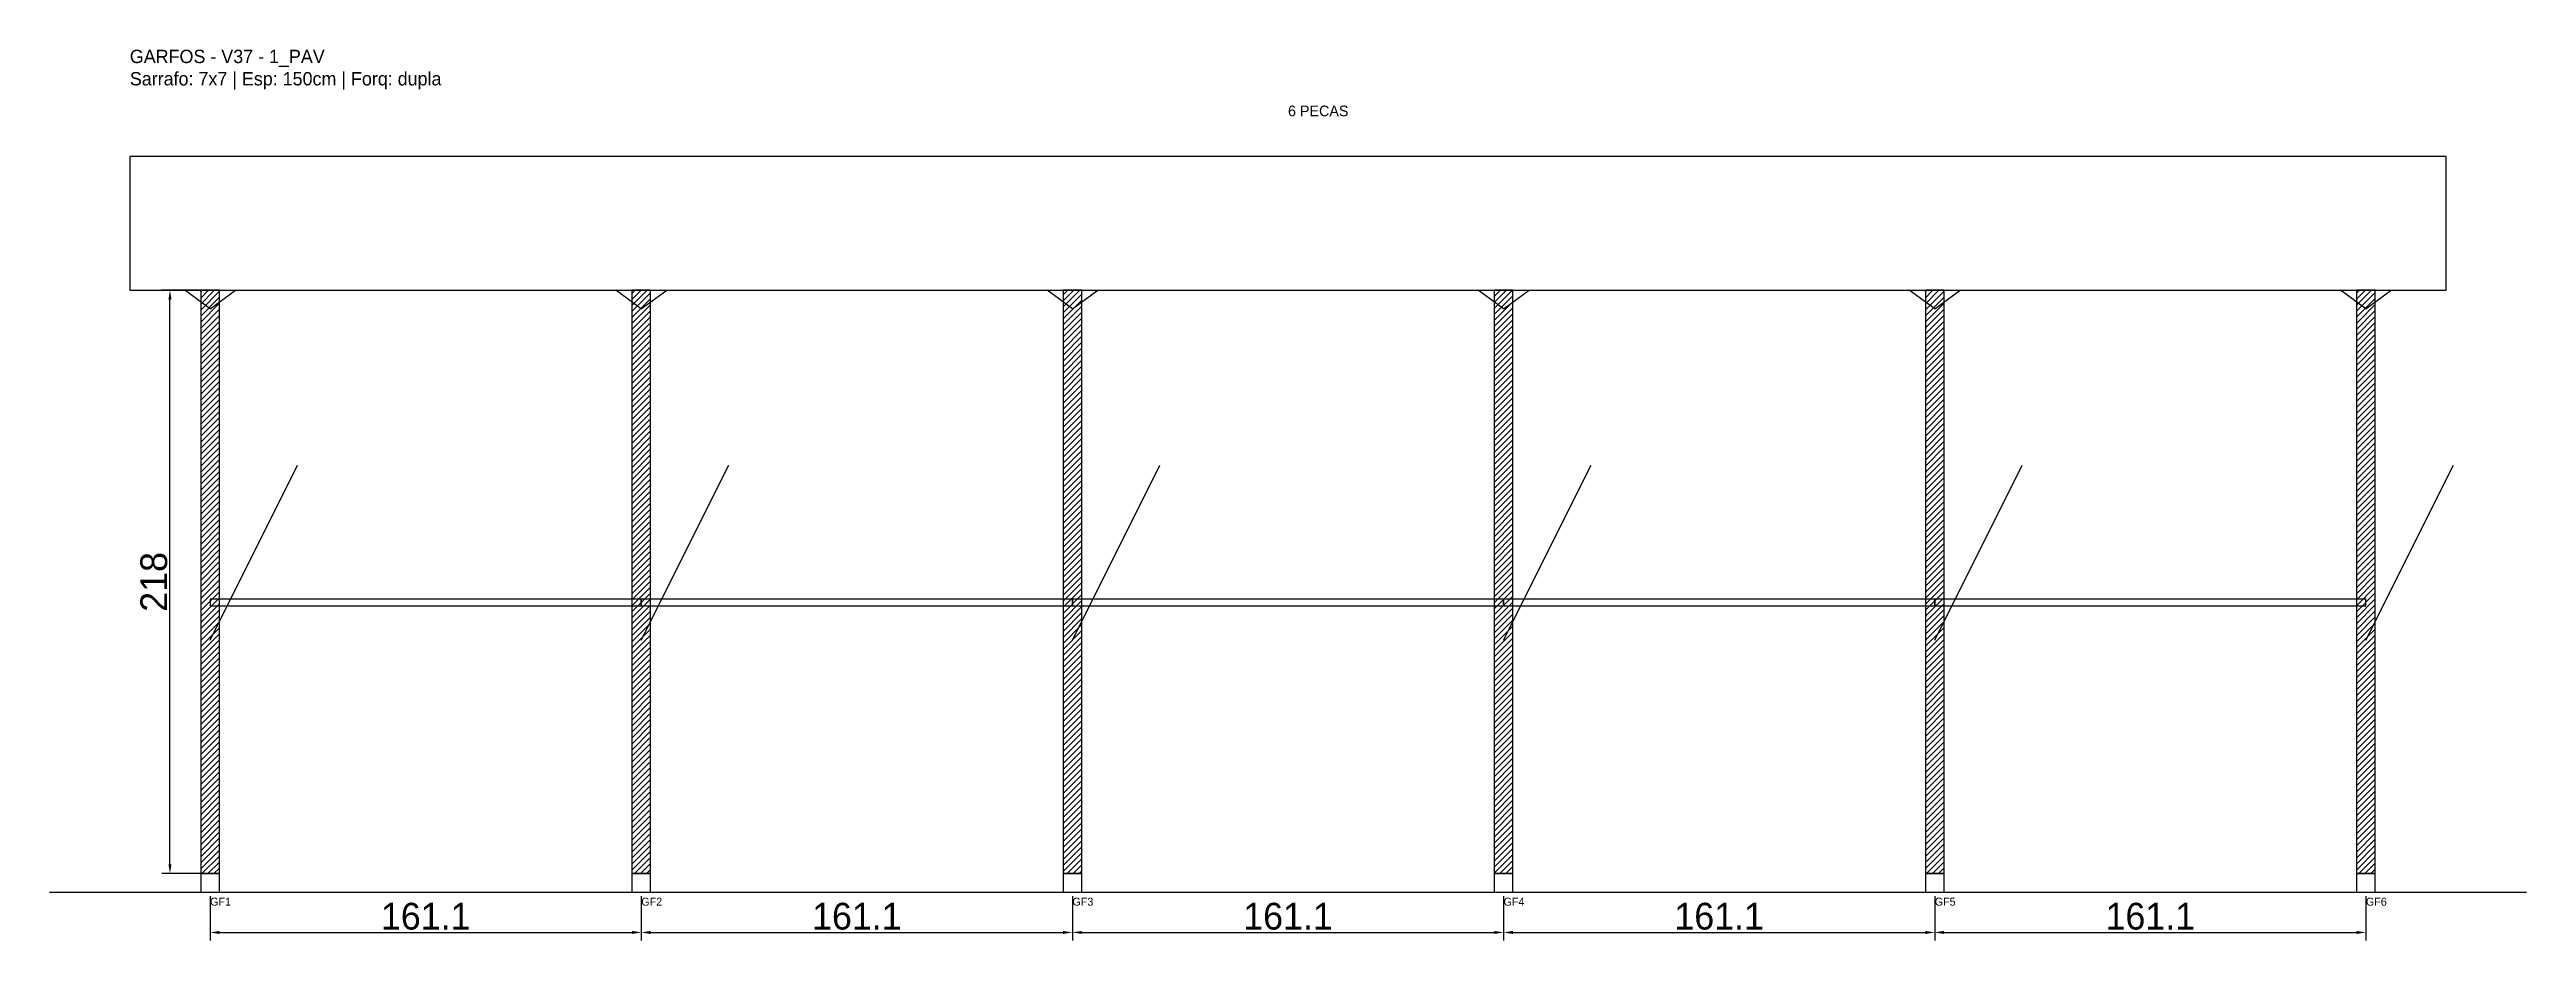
# Model space of a CAD drawing. Header units: metres. Extents: x -30 to 895, y -25 to 308.
import ezdxf

# ---------------------------------------------------------------- set-up
doc = ezdxf.new("R2010")
doc.units = ezdxf.units.M
for name, color, linetype in [('BARRA_ANCORAGEM', 1, 'Continuous'), ('COTA', 241, 'Continuous'), ('GARFOS OK', 3, 'Continuous'), ('NOME DA VIGA', 6, 'Continuous'), ('SARR_7x7', 40, 'Continuous'), ('TIRAS REESCORAMENTO', 252, 'Continuous'), ('VIGAS', 3, 'Continuous')]:
    doc.layers.add(name, color=color, linetype=linetype)
doc.dimstyles.new('EZ DXF', dxfattribs={"dimtxt": 10, "dimasz": 3.5, "dimexe": 3, "dimexo": 1.5, "dimgap": 1, "dimtad": 1, "dimdec": 1, "dimdsep": 46, "dimcen": 2.5, "dimazin": 3, "dimtfac": 1, "dimtmove": 0, "dimatfit": 3})

msp = doc.modelspace()

# ---------------------------------------------------------------- hatches: boundary and pattern name
at = {"layer": 'COTA'}
h = msp.add_hatch(dxfattribs=at)
h.set_pattern_fill('ANSI31', scale=0.5)
h.paths.add_polyline_path([(26.5, 0), (33.5, 0), (33.5, 218), (26.5, 218)])
h = msp.add_hatch(dxfattribs=at)
h.set_pattern_fill('ANSI31', scale=0.5)
h.paths.add_polyline_path([(187.6, 0), (194.6, 0), (194.6, 218), (187.6, 218)])
h = msp.add_hatch(dxfattribs=at)
h.set_pattern_fill('ANSI31', scale=0.5)
h.paths.add_polyline_path([(348.7, 0), (355.7, 0), (355.7, 218), (348.7, 218)])
h = msp.add_hatch(dxfattribs=at)
h.set_pattern_fill('ANSI31', scale=0.5)
h.paths.add_polyline_path([(509.8, 0), (516.8, 0), (516.8, 218), (509.8, 218)])
h = msp.add_hatch(dxfattribs=at)
h.set_pattern_fill('ANSI31', scale=0.5)
h.paths.add_polyline_path([(670.9, 0), (677.9, 0), (677.9, 218), (670.9, 218)])
h = msp.add_hatch(dxfattribs=at)
h.set_pattern_fill('ANSI31', scale=0.5)
h.paths.add_polyline_path([(832, 0), (839, 0), (839, 218), (832, 218)])

# ---------------------------------------------------------------- linework, layer by layer
at = {"layer": 'BARRA_ANCORAGEM'}
for p, q in [((30, 87.2), (62.7, 152.6)), ((191.1, 87.2), (223.8, 152.6)), ((352.2, 87.2), (384.9, 152.6)), ((513.3, 87.2), (546, 152.6)), ((674.4, 87.2), (707.1, 152.6)), ((835.5, 87.2), (868.2, 152.6))]:
    msp.add_line(p, q, dxfattribs=at)
at = {"layer": 'GARFOS OK'}
for p, q in [((30, 211), (20.5, 218)), ((20.5, 218), (39.5, 218)), ((30, 211), (39.5, 218)), ((191.1, 211), (181.6, 218)), ((181.6, 218), (200.6, 218)), ((191.1, 211), (200.6, 218)), ((352.2, 211), (342.7, 218)), ((342.7, 218), (361.7, 218)), ((352.2, 211), (361.7, 218)), ((513.3, 211), (503.8, 218)), ((503.8, 218), (522.8, 218)), ((513.3, 211), (522.8, 218)), ((674.4, 211), (664.9, 218)), ((664.9, 218), (683.9, 218)), ((674.4, 211), (683.9, 218)), ((835.5, 211), (826, 218)), ((826, 218), (845, 218)), ((835.5, 211), (845, 218))]:
    msp.add_line(p, q, dxfattribs=at)
at = {"layer": 'GARFOS OK', "linetype": 'CONTINUOUS'}
msp.add_line((-30, -7), (895.5, -7), dxfattribs=at)
at = {"layer": 'GARFOS OK'}
for points in [[(26.5, 0), (33.5, 0), (33.5, 218), (26.5, 218), (26.5, 0)], [(187.6, 0), (194.6, 0), (194.6, 218), (187.6, 218), (187.6, 0)], [(348.7, 0), (355.7, 0), (355.7, 218), (348.7, 218), (348.7, 0)], [(509.8, 0), (516.8, 0), (516.8, 218), (509.8, 218), (509.8, 0)], [(670.9, 0), (677.9, 0), (677.9, 218), (670.9, 218), (670.9, 0)], [(832, 0), (839, 0), (839, 218), (832, 218), (832, 0)]]:
    msp.add_lwpolyline(points, dxfattribs=at)
at = {"layer": 'SARR_7x7'}
for points in [[(26.5, -7), (33.5, -7), (33.5, 0), (26.5, 0), (26.5, -7)], [(187.6, -7), (194.6, -7), (194.6, 0), (187.6, 0), (187.6, -7)], [(348.7, -7), (355.7, -7), (355.7, 0), (348.7, 0), (348.7, -7)], [(509.8, -7), (516.8, -7), (516.8, 0), (509.8, 0), (509.8, -7)], [(670.9, -7), (677.9, -7), (677.9, 0), (670.9, 0), (670.9, -7)], [(832, -7), (839, -7), (839, 0), (832, 0), (832, -7)]]:
    msp.add_lwpolyline(points, dxfattribs=at)
at = {"layer": 'TIRAS REESCORAMENTO'}
for points in [[(30, 100), (191.1, 100), (191.1, 102.5), (30, 102.5), (30, 100)], [(191.1, 100), (352.2, 100), (352.2, 102.5), (191.1, 102.5), (191.1, 100)], [(352.2, 100), (513.3, 100), (513.3, 102.5), (352.2, 102.5), (352.2, 100)], [(513.3, 100), (674.4, 100), (674.4, 102.5), (513.3, 102.5), (513.3, 100)], [(674.4, 100), (835.5, 100), (835.5, 102.5), (674.4, 102.5), (674.4, 100)]]:
    msp.add_lwpolyline(points, dxfattribs=at)
at = {"layer": 'VIGAS'}
msp.add_lwpolyline([(0, 218), (865.5, 218), (865.5, 268), (0, 268), (0, 218)], dxfattribs=at)

# ---------------------------------------------------------------- texts
at = {"layer": 'NOME DA VIGA'}
for s, height, p in [('6 PECAS', 4, (432.75, 283)), ('GF1', 3, (30, -12)), ('GF2', 3, (191.1, -12)), ('GF3', 3, (352.2, -12)), ('GF4', 3, (513.3, -12)), ('GF5', 3, (674.4, -12)), ('GF6', 3, (835.5, -12))]:
    msp.add_text(s, height=height, dxfattribs=at).set_placement(p)
at = {"layer": 'NOME DA VIGA', "insert": (0, 293), "char_height": 5, "attachment_point": 7}
msp.add_mtext('GARFOS - V37 - 1_PAV\\PSarrafo: 7x7 | Esp: 150cm | Forq: dupla', dxfattribs=at)

# ---------------------------------------------------------------- dimensions: what is measured, and where the dimension line sits
at = {"layer": 'COTA'}
msp.add_linear_dim(base=(15, 0), p1=(30, 0), p2=(30, 218), angle=90, dimstyle='EZ DXF', dxfattribs=at).render()
for base, p1, p2 in [((30, -22), (30, -7), (191.1, -7)), ((191.1, -22), (191.1, -7), (352.2, -7)), ((352.2, -22), (352.2, -7), (513.3, -7)), ((513.3, -22), (513.3, -7), (674.4, -7)), ((674.4, -22), (674.4, -7), (835.5, -7))]:
    msp.add_linear_dim(base=base, p1=p1, p2=p2, dimstyle='EZ DXF', dxfattribs=at).render()

doc.saveas('drawing.dxf')
